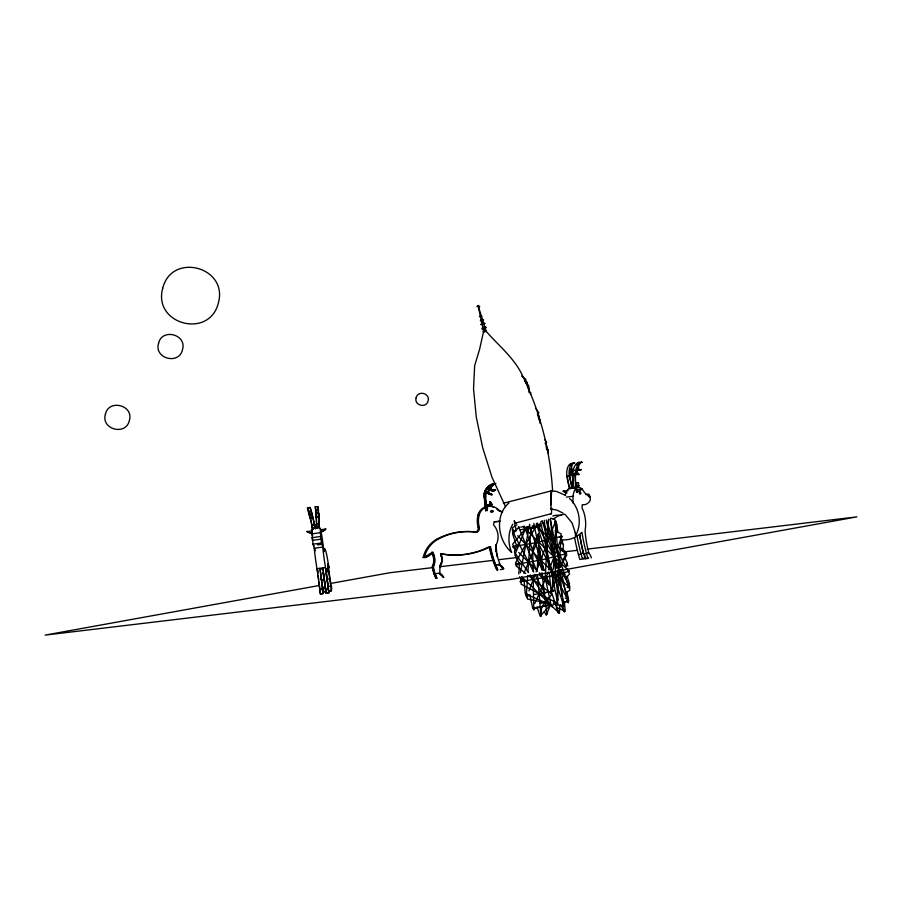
<?xml version="1.0" encoding="UTF-8"?>
<svg xmlns="http://www.w3.org/2000/svg" width="902" height="902" viewBox="0 0 902 902"><rect width="100%" height="100%" fill="white"/><g stroke="black" fill="none" stroke-linecap="round" stroke-linejoin="round"><path stroke-width="1.35" d="M575.95 484.881L575.983 482.795L578.486 482.75L578.441 485.885M548.281 453.041L548.382 449.523M539.87 423.173L539.982 419.904M550.84 508.818L551.517 490.744M550.806 504.669L551.291 490.812L556.557 491.455L565.644 495.39M550.987 504.669L551.483 490.823L552.543 490.395C550.22 450.786 540.039 411.752 522.709 376.066C514.039 357.012 497.149 344.733 484.148 328.937L479.514 349.615L474.644 365.637L473.539 388.909L476.29 417.152L482.649 447.595L491.973 477.248L505.548 506.721M323.04 593.663L322.555 589.029A51.391 2.334 82.4 0 0 319.827 568.328L320.21 569.151A103.527 4.69 82.4 0 1 322.566 587.473C325.746 594.745 318.846 596.357 319.725 589.412A51.391 2.334 82.4 0 0 316.985 568.711A18.187 0.823 82.4 0 1 314.223 548.236L313.783 545.383A22.945 1.037 82.4 0 1 312.994 544.177L311.742 529.26L312.385 531.436M516.553 522.653L515.797 522.968L551.438 513.666L551.697 508.187M518.819 573.909L519.473 562.837M521.514 577.257L521.108 584.18L557.098 603.088L557.335 598.939M526.306 593.121L526.137 595.884L530.026 595.207M537.152 570.718L538.607 545.811M538.776 543.038L539.182 536.115M539.497 530.579L539.824 525.043M541.617 606.854L541.053 616.551L537.502 574.766M548.619 519.112L545.067 580.02L534.773 603.539M553.197 572.003L552.069 591.385L533.916 594.542M553.366 569.23L556.117 522.168M557.504 596.166L561.145 533.883L555.147 530.726M559.871 605.05L559.387 613.36L521.717 576.728M562.374 562.149L562.544 559.375M563.028 551.066L563.434 544.154L561.495 542.271M527.659 575.769L526.261 596.154L530.229 595.151M527.929 571.688L530.895 528.211L540.14 525.889M555.801 524.626L555.993 521.908M316.083 513.971A13.226 0.564 87.4 0 0 315.238 506.721L317.887 506.755L318.575 517.072L315.959 517.196L315.971 513.137L316.151 515.583M318.575 517.072L318.519 513.069L315.689 513.588L315.723 510.848L315.959 517.196M319.736 588.713C319.567 591.069 322.95 587.461 322.736 588.882M530.444 394.535L530.759 392.46M520.375 572.736L529.722 524.197M562.138 543.974L562.656 541.279L560.683 539.396M476.955 306.669L478.466 305.428L479.74 306.748M312.148 537.682L320.672 536.465L320.244 528.121L321.676 534.875A23.982 1.082 82.4 0 1 323.412 547.187L324.156 551.663L324.179 550.919A65.621 2.977 82.4 0 1 326.017 551.877A28.041 1.274 82.4 0 1 328.948 567.843A48.043 2.176 82.4 0 0 328.001 564.009L328.317 566.512A14.894 0.676 82.4 0 0 330.031 578.532A38.775 1.759 82.4 0 1 330.831 584.676C334.056 591.938 327.088 593.651 327.978 586.65A17.104 0.778 82.4 0 0 327.888 586.007M528.922 590.911L534.683 575.645M536.115 571.834L555.722 520.781L554.764 523.329M517.308 544.334L514.354 552.001L528.516 572.601M516.993 563.265L516 565.813L525.697 573.492M538.595 533.488L532.687 548.811L533.093 571.101M521.762 577.889L520.274 581.722L546.206 577.212L548.179 572.105M540.817 560.232L541.798 557.684M549.16 569.545L561.969 536.34L559.375 536.791M534.785 607.565L533.804 610.113L533.161 575.284M559.353 570.12L550.479 593.11L544.019 587.991M560.334 567.561L566.253 552.238L559.781 547.119M554.099 601.826L552.137 606.933L530.094 574.89M557.064 594.159L558.045 591.599M563.953 576.277L564.945 573.728M550.491 604.814L546.251 615.243L544.323 611.556M565.858 567.02L567.448 563.119L564.877 558.191M521.863 578.114L520.307 581.79L522.957 581.125M523.927 573.21L536.848 542.576L561.946 536.273L560.39 539.948M307.458 508.074L310.006 507.431A13.226 0.631 77.4 0 1 312.881 517.477L315.373 528.673L315.181 527.817A36.813 1.748 77.4 0 0 312.96 518.007L311.889 513.678L309.059 514.659L307.447 507.995A13.226 0.631 77.4 0 1 309.612 515.076M512.843 524.085C508.378 531.616 507.961 541.031 510.487 549.295M531.019 535.055L515.437 563.152L517.41 565.035M532.327 532.71L536.216 525.686L566.817 554.91L562.916 561.935M540.896 608.016L551.393 594.869L549.284 572.77M527.106 526.836L512.652 544.21L515.222 549.126M565.351 578.96L569.602 573.852L567.031 568.937M519.09 526.96L512.64 533.973L517.072 547.232M550.265 605.141L540.14 616.167L537.028 606.888M508.942 502.955C494.273 515.459 497.881 540.58 511.637 552.441L510.431 549.307M306.951 531.582L307.007 531.537A9.088 9.076 52.3 0 0 312.442 533.014L312.374 533.059A9.088 9.076 52.3 0 1 306.951 531.582L312.148 530.85L312.374 533.059M315.362 528.673A25.064 0.97 77.4 0 1 314.832 527.32L314.043 524.705L311.494 525.28L312.363 528.008A25.064 0.97 77.4 0 0 312.814 529.248L310.333 518.041A13.226 0.631 77.4 0 0 309.961 516.53M320.887 531.921L320.943 531.876A9.088 9.076 52.3 0 0 325.791 529.023L320.65 529.711L320.887 531.921A9.088 9.076 52.3 0 0 325.723 529.068L325.791 529.023M320.199 594.046L323.299 593.46M322.781 592.05C329.602 590.506 321.067 593.832 322.465 589.153M325.577 588.51L325.419 587.957L326.129 593.076M325.87 593.279L328.971 592.704L328.238 586.717A103.527 4.69 82.4 0 0 325.881 568.395A79.455 3.608 82.4 0 0 328.024 566.749L329.726 578.768A17.104 0.778 82.4 0 1 330.808 586.277L331.282 590.911M516.993 524.784L512.381 527.839L513.712 531.808M565.261 593.268L569.872 590.224L546.364 519.958M494.634 489.876A4.07 4.025 57.9 0 1 488.861 488.489L488.534 488.692A4.07 4.025 57.9 0 0 494.307 490.09L494.634 489.876A3.022 2.988 57.9 0 1 490.079 488.207M486.11 506.744L485.253 506.868L484.103 495.48A13.034 12.899 57.9 0 1 494.781 483.359M486.144 491.872A7.441 7.351 57.9 0 0 491.038 494.612L491.364 494.409A4.318 4.262 57.9 0 1 487.948 491.872M485.253 506.868L486.629 506.552L486.426 505.706A36.283 35.719 -57.8 0 1 485.344 495.908A9.234 9.099 -57.8 0 1 485.366 495.502M489.73 501.997L490.113 504.793L489.73 501.997A3.856 3.811 -88.2 0 1 488.749 505.143L486.843 505.627M488.749 505.143L489.098 504.928A3.856 3.811 -88.2 0 0 490.079 501.794M490.181 505.143A24.692 24.388 58.9 0 0 491.466 504.443L486.223 505.661L486.46 506.541L486.212 505.672A36.283 35.877 57.9 0 1 484.893 495.886A9.234 9.133 57.9 0 1 484.904 495.48M478.331 306.905L483.81 331.947M483.506 332.049L486.234 331.327L478.06 305.586M525.404 379.979L524.581 380.362L528.031 386.191L529.147 392.652M526.554 383.091L527.377 382.707L526.058 380.892M528.031 386.191L528.854 385.808M481.217 319.827C477.598 322.273 486.64 319.917 482.277 319.545M482.051 323.344L480.698 324.483L483.089 324.686M483.765 324.461L485.096 323.333L482.694 323.142M575.679 487.948L576.062 486.866L579.197 485.558A27.601 13.643 88.8 0 1 576.186 487.847L573.187 487.993L572.443 475.422A14.567 7.306 89 0 1 578.78 462.399L582.162 462.241L581.271 462.343A14.567 7.306 89 0 0 575.036 475.354L575.679 487.948L573.187 487.993M483.021 327.313C477.891 331.361 491.703 326.501 483.743 327.088M550.434 508.875L551.066 508.751M573.311 487.475A27.601 13.767 77.3 0 1 572.353 488.05L569.207 475.805A14.567 7.374 77.4 0 1 573.785 462.985L574.687 462.884L571.485 463.583A8.366 4.239 77.4 0 0 570.797 464.011M574.281 462.929L573.92 463.042A8.366 4.239 77.4 0 0 571.597 467.529A3.371 1.714 77.4 0 0 573.289 470.472M581.756 462.298L581.395 462.399A8.366 4.194 89 0 0 578.475 466.965A3.371 1.691 89 0 0 581.08 469.649L578.588 469.694A3.371 1.691 89 0 1 576.93 469.784M478.646 307.932L479.131 309.623M536.126 524.987L539.971 523.961M486.629 506.552L486.426 505.706L492.424 504.489A24.692 24.286 -59.8 0 1 487.057 506.777L485.772 506.665L484.397 495.525L484.96 495.75A13.034 12.831 -57.8 0 1 495.886 483.641M492.424 504.489L486.426 505.684M534.153 525.494L532.18 526.001L533.003 528.301M490.113 504.793L491.466 504.443M551.291 490.88L503.372 503.237M516.53 530.399L512.562 531.402L533.702 572.026M515.538 546.082L512.9 546.736L515.843 549.634M566.636 553.625L541.538 559.928L515.617 564.438M567.392 569.387L569.354 571.316L544.267 577.618L539.362 572.793M553.839 590.641L544.594 592.964L534.987 574.495M524.366 527.873L529.463 526.689M520.691 527.174L524.705 526.204M571.192 486.979L573.627 486.437M569.906 488.602L572.353 488.05L572.071 487.091A40.545 20.532 77.4 0 1 569.827 476.279A10.328 5.232 77.4 0 1 569.884 471.239A8.31 4.206 77.4 0 0 573.097 474.847M308.495 511.434L311.043 510.87L311.641 514.129L311.235 511.445L311.438 512.111L312.554 517.647L309.995 518.222L309.341 514.253L310.412 518.571A36.813 1.748 77.4 0 1 312.622 528.358L312.814 529.248L311.585 525.55M310.412 518.571L312.96 518.007M570.459 471.171A4.544 2.3 77.4 0 0 572.24 470.697L574.664 470.156M572.319 487.982L572.06 487.103L572.342 488.061L569.41 488.692L566.783 476.346L569.309 475.794M569.726 474.813A8.31 4.206 77.4 0 0 570.989 475.512L573.413 474.971M545.034 576.75L551.111 605.456L550.818 604.814L532.778 608.636L530.173 596.335M563.694 602.085L568.846 600.991L566.828 591.43M545.034 443.141L545.902 442.972M591.43 557.808A12.425 6.28 83.2 0 0 588.938 553.152A56.601 28.627 83.2 0 1 585.082 530.534A20.036 10.136 83.2 0 0 582.038 507.984L582.286 504.68A25.267 12.786 83.2 0 0 589.558 501.501A3.946 1.996 83.2 0 0 590.088 497.002L589.897 496.303A3.946 1.996 83.2 0 0 588.589 494.375L587.754 494.476A10.79 5.457 83.2 0 1 583.617 491.229A12.921 6.539 83.2 0 0 573.097 496.28L566.343 497.092M534.029 608.106L550.818 604.814L548.416 605.107M562.431 602.547L567.595 601.533L560.943 570.098M566.783 476.346L566.884 476.335A14.567 7.374 77.4 0 1 571.349 463.538L571.845 463.481M572.443 475.422L575.036 475.354M567.042 492.909A10.012 8.625 79.7 0 1 563.186 491.195L563.976 491.049A10.012 8.625 79.7 0 0 565.182 491.849M576.186 489.639L576.976 489.504L577.303 491.883L576.513 492.03L576.186 489.639L581.869 488.918A10.012 8.625 79.7 0 1 577.303 491.883M581.869 488.918L581.08 489.053A10.012 8.625 79.7 0 1 576.513 492.03M319.342 585.488L45.1 635.109L512.009 579.264L856.9 516.869L587.101 549.138M330.425 583.481L389.991 572.714L431.923 567.696M583.673 558.879L586.018 558.451A12.425 6.28 83.2 0 0 585.499 557.109M516.327 530.455L512.437 531.131L513.723 533.589M520.217 529.778L538.37 526.621L559.544 567.234M567.211 587.371L569.805 586.92L560.83 569.692M565.25 598.319L567.843 597.868L542.113 520.984M540.084 603.438L547.864 602.085M545.631 605.716L550.818 604.814M550.457 513.802L551.438 513.666M484.103 495.48L485.58 506.665M483.607 495.705L483.788 495.683A13.034 12.899 57.9 0 1 494.454 483.562M485.377 508.581L487.463 508.435A8.952 1.218 82.1 0 1 487.046 510.532L485.659 510.724L485.377 508.581L487.463 508.435M500.385 569.613L502.865 569.263M311.968 533.849L320.469 532.71M312.994 544.177L321.495 543.038A22.945 1.037 82.4 0 0 322.285 544.244L322.724 547.097A18.187 0.823 82.4 0 0 325.498 567.572A51.391 2.334 82.4 0 1 328.227 588.273L328.7 592.907M317.425 544.887L321.067 544.402M314.223 548.236L322.724 547.097M316.985 568.711L325.498 567.572M320.21 569.151L323.051 568.767A103.527 4.69 82.4 0 1 323.322 570.819M325.622 591.667L325.137 587.033A17.104 0.778 82.4 0 0 324.055 579.535L321.225 579.907L320.638 576.277M326.896 579.152L329.726 578.768M322.307 587.416L325.137 586.886M328.745 591.058L331.586 590.686M327.076 592.952L328.971 592.704M554.403 604.385L557.988 603.945L540.636 521.931M563.186 491.195L568.091 490.609M585.894 494.702L588.589 494.375M440.311 566.693L493.439 560.334M499.02 559.668L515.797 557.662M564.731 551.81L577.314 550.31M579.264 462.343L578.78 462.399A8.366 4.194 89 0 0 577.167 464.023M315.204 506.777L315.644 510.25L318.259 510.126M318.586 513.012L318.88 517.444A36.813 1.578 87.4 0 1 319.353 527.456L319.398 528.369L318.891 516.891L316.275 517.026L316.816 528.459L316.737 527.58A36.813 1.578 87.4 0 0 316.264 517.556L316.196 516.361M316.264 517.556L318.88 517.444M316.185 524.378L318.801 524.265L319.24 527.219L316.625 527.332L316.185 524.378L316.568 527.219L319.184 527.095L318.801 524.265M316.523 527.106L316.782 528.493A25.064 0.857 87.4 0 1 316.523 527.106L319.139 526.982L319.398 528.369A25.064 0.857 87.4 0 1 319.139 526.982M575.724 473.854A4.826 2.413 89 0 0 576.66 474.576L579.152 474.531A4.826 2.413 89 0 1 577.122 470.573A2.593 1.297 89 0 1 577.844 467.777A4.544 2.278 89 0 0 581.08 469.649M496.968 509.359L498.13 509.416A9.651 9.561 -86.9 0 0 502.707 511.829M479.221 514.85A23.632 23.407 -86.9 0 0 479.266 527.264A4.149 4.104 -86.9 0 1 476.876 532.191L475.704 532.135A4.149 4.104 -86.9 0 0 478.094 527.196A23.632 23.407 -86.9 0 1 478.06 514.794L479.221 514.85A11.557 11.444 -86.9 0 1 498.13 509.416M478.094 527.196L479.266 527.264M433.355 554.572A14.669 14.533 -86.9 0 1 433.061 566.749A38.211 37.85 -86.9 0 0 434.358 572.714L436.963 578.419L434.741 572.736A38.211 37.85 -86.9 0 1 433.445 566.772A14.669 14.533 -86.9 0 0 433.738 554.595L432.78 552.238A12.527 12.402 -86.9 0 1 424.391 557.549L423.218 557.481A27.635 27.364 -86.9 0 1 437.211 538.968L438.383 539.035A64.673 64.053 -86.9 0 1 474.339 531.876M503.868 568.688A11.117 11.004 -86.9 0 0 500.306 565.069A50.636 50.151 -86.9 0 1 496.179 544.909L495.796 544.887A50.636 50.151 -86.9 0 0 496.258 551.776M497.904 569.951L495.525 564.325A102.027 101.047 -86.9 0 1 490.451 546.725L490.068 546.702A102.027 101.047 -86.9 0 0 495.13 564.302L497.509 569.929M431.618 552.171L432.577 554.538L433.738 554.595M499.144 565.002L499.528 565.024A4.115 4.07 -86.9 0 0 499.178 564.889M499.212 564.81A4.115 4.07 -86.9 0 1 499.922 565.047L500.306 565.069A4.115 4.07 -86.9 0 0 496.055 565.655L495.672 565.644A4.115 4.07 -86.9 0 1 496.63 565.047M439.781 567.02A16.856 16.687 -86.9 0 1 440.097 565.768L440.492 565.791A16.856 16.687 -86.9 0 0 440.041 573.435A11.117 11.004 -86.9 0 1 443.829 577.46M432.577 554.538A14.669 14.533 -86.9 0 1 432.283 566.704L432.667 566.727A38.211 37.85 -86.9 0 0 433.963 572.691L436.185 578.374M476.876 532.191L473.178 531.808A64.673 64.053 -86.9 0 0 437.211 538.968M550.626 508.897L557.041 510.182L563.006 513.091M550.694 518.222L554.809 519.033L559.42 567.369M549.386 603.348L527.444 599.029L526.915 593.505M556.252 604.701L563.107 606.043L562.442 599.142M309.972 507.488L311.043 510.87M551.517 605.265L525.291 593.798L523.972 579.986M556.511 607.452L565.261 611.274L564.336 601.611M317.82 506.665L317.854 506.676A13.226 0.564 87.4 0 1 318.88 516.902M521.615 376.044L525.967 379.415M490.361 501.85L491.071 504.838L490.361 501.85A3.856 3.732 -45.1 0 1 489.301 504.94L489.707 505.176A3.856 3.732 -45.1 0 0 490.767 502.087M495.581 490.158A3.022 2.977 -57.8 0 1 490.992 487.982L490.598 487.734A3.022 2.977 -57.8 0 0 495.198 489.91L495.581 490.158A4.07 4.003 -57.8 0 1 489.865 488.76L489.482 488.523A2.311 2.278 -57.8 0 0 488.422 489.583M487.351 492.086A7.441 7.317 -57.8 0 0 491.827 494.431L492.21 494.668A4.318 4.251 -57.8 0 1 488.613 491.308A2.311 2.278 -57.8 0 1 489.865 488.76M485.344 495.908L485.727 496.156A36.283 35.719 -57.8 0 0 486.809 505.921L487.024 506.721M528.933 576.051L541.865 586.289M569.387 571.383L538.787 542.17L512.866 546.668L515.831 549.498M514.241 531.74L512.268 529.846L514.072 531.797M550.254 569.354L539.396 558.981L517.692 535.675M552.227 571.237L569.985 588.205M538.911 574.529L548.788 583.955M566.546 600.924L568.519 602.818L567.471 600.281M519.597 576.773L524.536 581.486M565.689 515.098L572.048 522.912L575.217 532.507M518.774 552.531L537.4 570.865M523.543 527.016L536.611 540.039L568.046 600.337M535.687 408.313L538.979 412.947M544.774 439.578L546.612 442.6M569.59 498.502C579.636 507.815 582.286 523.927 575.476 535.867L575.239 532.496M566.321 563.773L567.899 566.061M525.415 527.659L527.49 530.895M514.253 520.668L515.707 522.991M527.151 527.253L528.392 529.451M559.747 548.348L561.021 550.806M542.001 520.939L565.746 566.467M542.767 570.211L533.138 551.753L525.404 528.876L514.805 554.944L519.947 564.787M545.981 576.367L549.183 582.523M551.753 587.439L553.67 591.137M560.728 604.667L564.584 612.052L562.859 606.967M568.407 584.203L569.692 586.661M323.051 568.767L322.657 567.944A51.391 2.334 82.4 0 1 325.397 588.645C327.076 589.739 328.779 586.503 328.227 588.273M435.79 578.351L433.58 572.669A38.211 37.85 -86.9 0 1 432.283 566.704M497.126 569.906L494.747 564.28A102.027 101.047 -86.9 0 1 489.673 546.68M496.731 569.895L494.352 564.257A102.027 101.047 -86.9 0 1 489.29 546.657M518.47 526.667L536.87 571.056M537.423 413.567L539.137 420.152M308.935 514.354L308.687 512.02L309.995 518.222M315.001 527.546L314.133 524.987M312.442 528.121L315.17 527.794L312.622 528.358L312.814 529.248M566.952 576.13L569.613 584.09M536.34 523.667L563.84 605.862M544.278 570.56L529.53 525.64M546.488 577.19L549.149 585.139M551.37 591.768L558.462 612.977L555.598 602.694M331.023 586.12L327.978 586.503M529.181 388.559L528.549 386.236A13.158 9.009 65.2 0 0 525.099 380.418M486.223 505.661L486.46 506.541M587.743 494.454L587.856 494.871A3.518 1.781 83.2 0 0 590.088 496.968M321.495 543.038L320.672 536.465L320.898 539.204L312.374 540.332L312.171 537.581M550.243 519.518L560.356 567.358M546.432 520.555L556.545 568.395M557.12 571.124L563.773 602.57M533.758 523.442L537.806 542.576M538.381 545.315L543.59 569.917M538.37 546.781L538.956 549.51M514.275 521.164L516.294 530.726M311.889 513.678L312.554 517.647M324.055 579.535L323.017 572.77M315.599 513.227L315.644 510.25M539.486 419.295L539.092 416.893A13.158 9.313 73.5 0 0 537.93 413.668M547.074 448.869L546.68 446.456A13.158 9.257 78.5 0 0 545.541 443.254M546.184 446.343L546.725 449.737M315.26 550.75L314.978 548.822M326.456 576.502L326.005 573.447M546.928 614.465L541.91 572.657M579.152 474.531A8.31 4.172 89 0 1 576.265 470.72A10.328 5.175 89 0 0 575.465 475.85A40.545 20.34 89 0 0 576.051 486.877L576.175 487.779M571.789 485.626L571.507 483.551A4.307 2.108 83.1 0 1 571.417 486.246M486.764 508.39L487.046 510.532M538.111 524.468L538.426 526.892M484.791 495.773L486.155 506.913M325.397 587.089L325.893 591.092M319.906 589.265L320.469 593.843M576.062 486.866L576.175 487.858L573.683 487.903A27.601 13.643 88.8 0 0 574.45 487.475M312.453 534.717C312.656 537.412 312.137 532.056 312.329 534.807M556.962 524.254L557.752 532.541M559.68 570.132L562.183 596.38M550.468 518.797L558.237 600.281M544.289 520.274L549.025 570.008M541.392 556.455L541.662 559.217M542.181 564.742L542.576 568.88M537.175 522.934L537.569 527.072M538.223 533.984L539.013 542.271M539.407 546.409L541.651 569.895M486.077 508.627A8.952 1.218 82.1 0 1 485.659 510.724M485.727 496.156A9.234 9.099 -57.8 0 1 487.103 491.522A7.441 7.317 -57.8 0 0 492.21 494.668M495.198 489.91A4.07 4.003 -57.8 0 1 489.482 488.523M490.992 487.982A7.487 7.363 -57.8 0 1 495.435 483.867M491.827 494.431A4.318 4.251 -57.8 0 1 488.489 491.906M491.274 486.528A7.487 7.363 -57.8 0 1 495.051 483.619M485.614 493.901A9.234 9.099 -57.8 0 1 486.325 491.985M484.577 495.502A13.034 12.831 -57.8 0 1 493.946 483.754M492.018 504.252A24.692 24.286 -59.8 0 1 487.565 506.259A24.692 24.388 58.9 0 0 489.301 505.56M485.118 493.868A9.234 9.133 57.9 0 1 485.772 491.962M491.015 485.93A7.487 7.396 57.9 0 1 494.995 483.393M488.444 488.76A2.311 2.289 57.9 0 1 488.861 488.489M491.364 494.409A7.441 7.351 57.9 0 1 486.809 492.064M485.885 505.875A36.283 35.877 57.9 0 1 485.445 504.128M484.836 500.576A36.283 35.877 57.9 0 1 484.599 497.893M494.307 490.09A3.022 2.988 57.9 0 1 490.936 490.057M491.038 494.612A4.318 4.262 57.9 0 1 488.072 492.853M484.645 494.871A9.234 9.133 57.9 0 1 484.791 494.07M492.188 484.724A7.487 7.396 57.9 0 1 494.668 483.596M491.815 504.241A24.692 24.388 58.9 0 1 487.384 506.248M496.179 544.909A17.927 17.758 -86.9 0 0 493.45 524.727L494.273 521.706A22.606 22.392 -86.9 0 0 499.933 521.255M438.383 539.035A27.635 27.364 -86.9 0 0 424.391 557.549A47.344 46.893 -86.9 0 1 432.78 552.238M502.279 511.896A9.651 9.561 -86.9 0 1 500.114 511.344M499.426 511.051A9.651 9.561 -86.9 0 1 497.532 509.855M499.922 565.047A50.636 50.151 -86.9 0 1 499.268 563.457M497.205 556.872A50.636 50.151 -86.9 0 1 496.517 553.478M499.877 520.928A22.606 22.392 -86.9 0 1 494.251 521.672M427.571 555.948A12.527 12.402 -86.9 0 1 425.902 556.76M425.022 557.075A12.527 12.402 -86.9 0 1 423.218 557.481A47.344 46.893 -86.9 0 1 424.538 556.478M491.827 506.552A11.557 11.444 -86.9 0 1 493.698 507.183M478.06 514.794A11.557 11.444 -86.9 0 1 485.986 506.665M434.403 573.864A7.126 7.058 -86.9 0 0 434.031 574.044L434.414 574.067A7.126 7.058 -86.9 0 1 435.17 573.717M488.332 547.142A78.305 77.549 -86.9 0 1 485.423 548.495M484.442 548.923A78.305 77.549 -86.9 0 1 478.432 551.178M477.417 551.505A78.305 77.549 -86.9 0 1 465.984 554.155M464.936 554.313A78.305 77.549 -86.9 0 1 440.492 553.783M496.235 565.024A4.115 4.07 -86.9 0 0 495.277 565.622L494.894 565.599A4.115 4.07 -86.9 0 1 495.514 565.171M500.294 565.554A11.117 11.004 -86.9 0 1 501.681 566.794M501.997 567.144A11.117 11.004 -86.9 0 1 503.09 568.643M432.96 554.561A14.669 14.533 -86.9 0 1 432.667 566.727M435.181 573.909A7.126 7.058 -86.9 0 0 434.809 574.089L435.192 574.112A7.126 7.058 -86.9 0 1 440.041 573.435L439.646 573.413A11.117 11.004 -86.9 0 1 443.209 577.032M490.451 546.725A78.305 77.549 -86.9 0 1 440.616 553.648A11.343 11.23 -86.9 0 1 440.492 565.791M500.306 565.306A11.117 11.004 -86.9 0 1 503.474 568.666M495.863 551.753A50.636 50.151 -86.9 0 1 495.66 550.04M500.272 565.825A11.117 11.004 -86.9 0 1 500.621 566.129M500.96 566.445A11.117 11.004 -86.9 0 1 501.286 566.772M501.895 567.482A11.117 11.004 -86.9 0 1 502.696 568.621M439.646 573.649A11.117 11.004 -86.9 0 1 440.39 574.213M440.74 574.518A11.117 11.004 -86.9 0 1 442.025 575.871M442.307 576.243A11.117 11.004 -86.9 0 1 442.814 577.021M440.774 555.508A11.343 11.23 -86.9 0 1 441.101 556.523M441.044 562.848A11.343 11.23 -86.9 0 1 440.695 563.863M440.244 564.832A11.343 11.23 -86.9 0 1 439.714 565.746M439.635 573.897A11.117 11.004 -86.9 0 1 440.007 574.191M440.695 574.811A11.117 11.004 -86.9 0 1 441.022 575.138M440.74 554.561A11.343 11.23 -86.9 0 1 440.097 565.768M328.948 567.843A12.707 0.575 82.4 0 1 328.001 564.009M324.359 579.298A38.775 1.759 82.4 0 1 324.63 581.35M323.592 572.871A103.527 4.69 82.4 0 1 324.122 576.964M324.641 581.035A103.527 4.69 82.4 0 1 325.148 585.082M317.921 573.627A103.527 4.69 82.4 0 0 317.38 569.534A79.455 3.608 82.4 0 0 318.045 571.62M318.18 575.679A103.527 4.69 82.4 0 1 318.71 579.76M318.97 581.79A103.527 4.69 82.4 0 1 319.736 587.856M321.586 582.309A17.104 0.778 82.4 0 1 322.217 586.762M326.986 579.738A17.104 0.778 82.4 0 1 327.618 584.079M323.773 575.566A14.894 0.676 82.4 0 1 323.333 572.499M566.039 492.255A10.012 8.625 79.7 0 1 565.61 492.064M578.588 469.694A4.544 2.278 89 0 1 576.784 470.156M576.66 474.576A8.31 4.172 89 0 1 575.014 473.279M573.198 473.223A10.328 5.175 89 0 0 572.973 475.895A40.545 20.34 89 0 0 573.244 483.946M576.603 465.082A8.366 4.194 89 0 1 576.874 464.53M578.486 482.75A4.307 2.063 -85.5 0 1 577.675 486.201L575.172 486.246A4.307 2.063 -85.5 0 0 575.983 482.795M573.153 474.858A4.826 2.435 77.4 0 1 570.74 471.081A2.593 1.308 77.4 0 1 571.067 468.341A4.544 2.3 77.4 0 0 573.221 470.754M569.636 487.644A40.545 20.532 77.4 0 1 568.869 484.724M568.643 483.743A40.545 20.532 77.4 0 1 568.034 480.777M567.854 479.785A40.545 20.532 77.4 0 1 567.403 476.82M572.24 470.697A3.371 1.714 77.4 0 1 570.549 470.799M570.989 475.512A4.826 2.435 77.4 0 1 569.669 474.508M569.94 465.139A8.366 4.239 77.4 0 1 570.481 464.327M573.086 503.136A26.417 13.361 83.2 0 1 573.097 496.28M553.061 519.372A72.284 36.565 83.2 0 1 565.069 514.264M552.791 515.989A72.284 36.565 83.2 0 1 561.247 515.437M565.238 495.221A12.921 6.539 83.2 0 1 570.064 488.32M588.555 557.673A12.425 6.28 83.2 0 1 588.724 558.135M579.997 535.021A56.601 28.627 83.2 0 0 583.538 553.794A12.425 6.28 83.2 0 1 584.913 555.869M582.985 557.864A12.425 6.28 83.2 0 1 583.323 558.778M583.538 553.794A4.589 2.323 83.2 0 0 581.125 554.234L578.43 554.55A4.589 2.323 83.2 0 1 578.577 554.313M583.989 553.67A4.589 2.323 83.2 0 0 583.831 553.907L586.526 553.58A4.589 2.323 83.2 0 1 588.938 553.152M579.591 534.83A114.035 57.683 83.2 0 0 583.425 552.396L585.206 558.766L587.912 558.451L586.12 552.069A114.035 57.683 83.2 0 1 581.903 532.259A87.517 44.266 83.2 0 1 561.067 539.621M576.885 535.145A114.035 57.683 83.2 0 0 580.719 552.723L582.5 559.093L579.806 559.42L578.024 553.039A114.035 57.683 83.2 0 1 574.585 537.705M320.774 532.766L321.022 534.503L320.796 532.755M105.433 414.187C100.697 429.408 125.953 436.173 129.358 420.512C134.094 405.291 108.815 398.594 105.433 414.187M162.721 288.268C152.63 324.359 209.444 339.445 218.374 302.982C228.465 266.891 171.651 251.805 162.721 288.268M158.549 343.346C153.814 358.568 179.081 365.333 182.486 349.672C187.21 334.45 161.943 327.753 158.549 343.346M416.126 397.759C413.759 405.381 426.387 408.764 428.089 400.928C430.446 393.317 417.84 389.935 416.126 397.759M479.492 316.512C482.029 318.068 482.976 314.009 479.492 316.512M527.49 594.734L526.531 597.271L527.512 594.722M483.551 331.835L483.404 331.181L483.551 331.835M493.18 511.231A1.567 1.556 -86.9 0 0 490.417 511.614A1.567 1.556 -86.9 0 0 493.18 511.231M579.975 492.154A1.759 0.891 83.2 0 0 579.321 493.27A1.759 0.891 83.2 0 0 580.234 494.104A1.759 0.891 83.2 0 0 580.888 492.988A1.759 0.891 83.2 0 0 579.975 492.154"/></g></svg>
